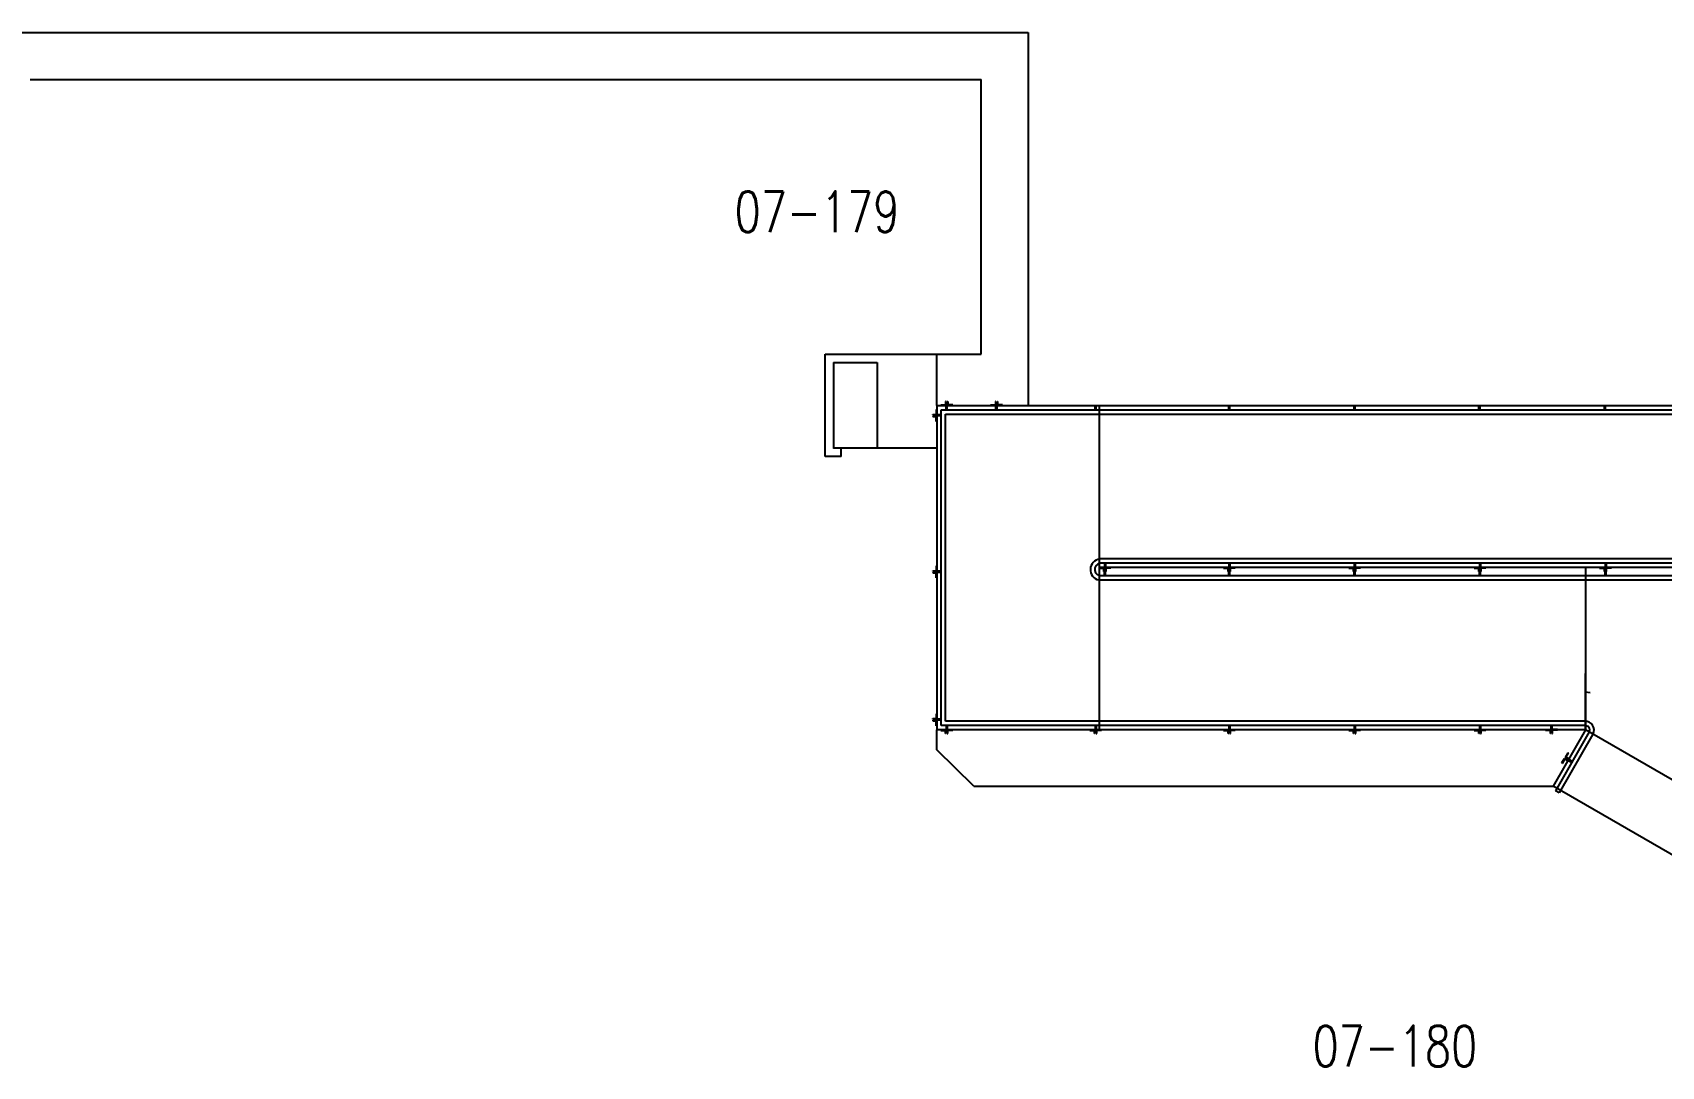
# Model space of a CAD drawing. Extents: x 11182 to 734459, y -1391328 to 152085.
# Drawn here: x 119016 to 134068, y -548568 to -539007 of the extents above; entities that cross this region are included whole.
import ezdxf

# ---------------------------------------------------------------- set-up
doc = ezdxf.new("R2010")
doc.units = 0
doc.header["$LTSCALE"] = 500
doc.header["$MEASUREMENT"] = 0
doc.layers.add('1_Wall_Exist', color=251, linetype='CONTINUOUS')
doc.layers.add('3_Text', color=7, linetype='CONTINUOUS')
doc.styles.add('1_200', font='simplex.shx', dxfattribs={"width": 0.75, "height": 460})

msp = doc.modelspace()

# ---------------------------------------------------------------- linework, layer by layer
at = {"layer": '1_Wall_Exist'}
for p, q in [((110600, -539007), (128216, -539007)), ((128216, -539007), (128216, -542455)), ((118993, -539441), (127783, -539441)), ((127783, -541982), (127783, -539441)), ((126342, -542927), (126342, -541982)), ((126342, -541982), (127783, -541982)), ((127371, -542455), (127371, -541982)), ((126417, -542057), (126417, -542854)), ((126417, -542057), (126822, -542057)), ((126822, -542057), (126822, -542852)), ((127371, -542455), (127371, -545455)), ((127371, -542455), (127979, -542455)), ((127409, -542450), (127454, -542450)), ((127409, -542455), (127409, -542450)), ((127454, -542420), (127454, -542450)), ((127459, -542420), (127454, -542420)), ((127459, -542420), (127459, -542455)), ((127459, -542495), (127459, -542455)), ((127469, -542420), (127469, -542455)), ((127469, -542420), (127474, -542420)), ((127469, -542495), (127469, -542455)), ((127474, -542420), (127474, -542450)), ((127519, -542450), (127474, -542450)), ((127519, -542455), (127519, -542450)), ((127869, -542450), (127914, -542450)), ((127869, -542455), (127869, -542450)), ((127914, -542420), (127914, -542450)), ((127919, -542420), (127914, -542420)), ((127919, -542420), (127919, -542455)), ((127919, -542495), (127919, -542455)), ((127929, -542420), (127929, -542455)), ((127929, -542420), (127934, -542420)), ((127929, -542495), (127929, -542455)), ((127934, -542420), (127934, -542450)), ((127979, -542450), (127934, -542450)), ((127979, -542455), (127979, -542450)), ((127979, -542455), (136252, -542455)), ((128815, -542455), (128865, -542455)), ((128815, -542460), (128815, -542455)), ((128865, -542460), (128815, -542460)), ((128835, -542495), (128835, -542460)), ((128845, -542495), (128845, -542460)), ((128865, -542460), (128865, -542455)), ((128871, -542455), (128871, -545455)), ((130050, -542460), (130050, -542455)), ((130050, -542455), (130100, -542455)), ((130100, -542460), (130050, -542460)), ((130070, -542495), (130070, -542460)), ((130080, -542495), (130080, -542460)), ((130100, -542460), (130100, -542455)), ((131209, -542455), (131259, -542455)), ((131209, -542460), (131209, -542455)), ((131259, -542460), (131209, -542460)), ((131229, -542495), (131229, -542460)), ((131239, -542495), (131239, -542460)), ((131259, -542460), (131259, -542455)), ((132362, -542455), (132412, -542455)), ((132362, -542460), (132362, -542455)), ((132412, -542460), (132362, -542460)), ((132382, -542495), (132382, -542460)), ((132392, -542495), (132392, -542460)), ((132412, -542460), (132412, -542455)), ((133522, -542455), (133572, -542455)), ((133522, -542460), (133522, -542455)), ((133572, -542460), (133522, -542460)), ((133542, -542495), (133542, -542460)), ((133552, -542495), (133552, -542460)), ((133572, -542460), (133572, -542455)), ((127336, -542538), (127366, -542538)), ((127336, -542543), (127336, -542538)), ((127336, -542543), (127371, -542543)), ((127336, -542553), (127371, -542553)), ((127336, -542553), (127336, -542558)), ((127336, -542558), (127366, -542558)), ((127366, -542493), (127366, -542538)), ((127371, -542493), (127366, -542493)), ((127366, -542603), (127366, -542558)), ((127371, -542603), (127366, -542603)), ((127411, -542543), (127371, -542543)), ((127411, -542553), (127371, -542553)), ((127411, -545415), (127411, -542495)), ((127411, -542495), (134904, -542495)), ((127451, -545375), (127451, -542535)), ((127451, -542535), (134904, -542535)), ((126488, -542927), (126342, -542927)), ((127371, -542852), (126417, -542852)), ((127371, -542852), (126417, -542852)), ((126488, -542927), (126488, -542849)), ((127336, -543984), (127366, -543984)), ((127336, -543989), (127336, -543984)), ((127336, -543989), (127371, -543989)), ((127366, -543939), (127366, -543984)), ((127371, -543939), (127366, -543939)), ((127411, -543989), (127371, -543989)), ((128871, -543955), (128871, -543960)), ((134824, -543955), (128871, -543955)), ((128871, -543960), (128916, -543960)), ((134871, -543875), (128876, -543875)), ((134848, -543915), (128902, -543915)), ((128916, -543990), (128916, -543960)), ((128921, -543915), (128921, -543955)), ((128921, -543990), (128921, -543955)), ((128931, -543915), (128931, -543955)), ((128931, -543990), (128931, -543955)), ((128936, -543990), (128936, -543960)), ((128981, -543960), (128936, -543960)), ((128981, -543955), (128981, -543960)), ((130020, -543955), (130020, -543960)), ((130020, -543960), (130065, -543960)), ((130065, -543990), (130065, -543960)), ((130070, -543915), (130070, -543955)), ((130070, -543990), (130070, -543955)), ((130080, -543915), (130080, -543955)), ((130080, -543990), (130080, -543955)), ((130085, -543990), (130085, -543960)), ((130130, -543960), (130085, -543960)), ((130130, -543955), (130130, -543960)), ((131179, -543955), (131179, -543960)), ((131179, -543960), (131224, -543960)), ((131224, -543990), (131224, -543960)), ((131229, -543915), (131229, -543955)), ((131229, -543990), (131229, -543955)), ((131239, -543915), (131239, -543955)), ((131239, -543990), (131239, -543955)), ((131244, -543990), (131244, -543960)), ((131289, -543960), (131244, -543960)), ((131289, -543955), (131289, -543960)), ((132337, -543955), (132337, -543960)), ((132337, -543960), (132382, -543960)), ((132382, -543990), (132382, -543960)), ((132387, -543915), (132387, -543955)), ((132387, -543990), (132387, -543955)), ((132397, -543915), (132397, -543955)), ((132397, -543990), (132397, -543955)), ((132402, -543990), (132402, -543960)), ((132447, -543960), (132402, -543960)), ((132447, -543955), (132447, -543960)), ((133367, -543955), (133367, -545455)), ((133497, -543955), (133497, -543960)), ((133497, -543960), (133542, -543960)), ((133542, -543990), (133542, -543960)), ((133547, -543915), (133547, -543955)), ((133547, -543990), (133547, -543955)), ((133557, -543915), (133557, -543955)), ((133557, -543990), (133557, -543955)), ((133562, -543990), (133562, -543960)), ((133607, -543960), (133562, -543960)), ((133607, -543955), (133607, -543960)), ((127336, -543999), (127371, -543999)), ((127336, -543999), (127336, -544004)), ((127336, -544004), (127366, -544004)), ((127366, -544049), (127366, -544004)), ((127371, -544049), (127366, -544049)), ((127411, -543999), (127371, -543999)), ((134757, -544070), (128868, -544070)), ((134780, -544030), (128873, -544030)), ((128921, -543990), (128916, -543990)), ((128921, -544030), (128921, -543990)), ((128931, -543990), (128936, -543990)), ((128931, -544030), (128931, -543990)), ((130070, -543990), (130065, -543990)), ((130070, -544030), (130070, -543990)), ((130080, -543990), (130085, -543990)), ((130080, -544030), (130080, -543990)), ((131229, -543990), (131224, -543990)), ((131229, -544030), (131229, -543990)), ((131239, -543990), (131244, -543990)), ((131239, -544030), (131239, -543990)), ((132387, -543990), (132382, -543990)), ((132387, -544030), (132387, -543990)), ((132397, -543990), (132402, -543990)), ((132397, -544030), (132397, -543990)), ((133547, -543990), (133542, -543990)), ((133547, -544030), (133547, -543990)), ((133557, -543990), (133562, -543990)), ((133557, -544030), (133557, -543990)), ((133367, -545455), (133367, -544934)), ((133410, -545112), (133365, -545106)), ((127366, -545307), (127366, -545352)), ((127371, -545307), (127366, -545307)), ((127336, -545352), (127366, -545352)), ((127336, -545357), (127336, -545352)), ((127336, -545357), (127371, -545357)), ((127336, -545367), (127371, -545367)), ((127336, -545367), (127336, -545372)), ((127336, -545372), (127366, -545372)), ((127366, -545417), (127366, -545372)), ((127371, -545417), (127366, -545417)), ((127411, -545357), (127371, -545357)), ((127411, -545367), (127371, -545367)), ((127371, -545639), (127371, -545455)), ((133367, -545455), (127371, -545455)), ((127409, -545455), (127409, -545460)), ((127409, -545460), (127454, -545460)), ((133363, -545415), (127411, -545415)), ((133367, -545375), (127451, -545375)), ((127454, -545490), (127454, -545460)), ((127459, -545490), (127454, -545490)), ((127459, -545415), (127459, -545455)), ((127459, -545490), (127459, -545455)), ((127469, -545415), (127469, -545455)), ((127469, -545490), (127469, -545455)), ((127469, -545490), (127474, -545490)), ((127474, -545490), (127474, -545460)), ((127519, -545460), (127474, -545460)), ((127519, -545455), (127519, -545460)), ((128785, -545455), (128785, -545460)), ((128785, -545460), (128830, -545460)), ((128830, -545490), (128830, -545460)), ((128835, -545490), (128830, -545490)), ((128835, -545415), (128835, -545455)), ((128835, -545490), (128835, -545455)), ((128845, -545415), (128845, -545455)), ((128845, -545490), (128845, -545455)), ((128845, -545490), (128850, -545490)), ((128850, -545490), (128850, -545460)), ((128895, -545460), (128850, -545460)), ((128895, -545455), (128895, -545460)), ((130020, -545455), (130020, -545460)), ((130020, -545460), (130065, -545460)), ((130065, -545490), (130065, -545460)), ((130070, -545490), (130065, -545490)), ((130070, -545415), (130070, -545455)), ((130070, -545490), (130070, -545455)), ((130080, -545415), (130080, -545455)), ((130080, -545490), (130080, -545455)), ((130080, -545490), (130085, -545490)), ((130085, -545490), (130085, -545460)), ((130130, -545460), (130085, -545460)), ((130130, -545455), (130130, -545460)), ((131179, -545455), (131179, -545460)), ((131179, -545460), (131224, -545460)), ((131224, -545490), (131224, -545460)), ((131229, -545490), (131224, -545490)), ((131229, -545415), (131229, -545455)), ((131229, -545490), (131229, -545455)), ((131239, -545415), (131239, -545455)), ((131239, -545490), (131239, -545455)), ((131239, -545490), (131244, -545490)), ((131244, -545490), (131244, -545460)), ((131289, -545460), (131244, -545460)), ((131289, -545455), (131289, -545460)), ((132337, -545455), (132337, -545460)), ((132337, -545460), (132382, -545460)), ((132382, -545490), (132382, -545460)), ((132387, -545490), (132382, -545490)), ((132387, -545415), (132387, -545455)), ((132387, -545490), (132387, -545455)), ((132397, -545415), (132397, -545455)), ((132397, -545490), (132397, -545455)), ((132397, -545490), (132402, -545490)), ((132402, -545490), (132402, -545460)), ((132447, -545460), (132402, -545460)), ((132447, -545455), (132447, -545460)), ((132997, -545453), (133047, -545453)), ((132997, -545453), (132997, -545458)), ((132997, -545458), (133042, -545458)), ((133042, -545488), (133042, -545458)), ((133047, -545488), (133042, -545488)), ((133047, -545413), (133047, -545453)), ((133047, -545488), (133047, -545453)), ((133057, -545413), (133057, -545453)), ((133107, -545453), (133057, -545453)), ((133057, -545488), (133057, -545453)), ((133057, -545488), (133062, -545488)), ((133062, -545488), (133062, -545458)), ((133107, -545458), (133062, -545458)), ((133367, -545455), (133067, -545975)), ((133402, -545475), (133088, -546018)), ((133107, -545453), (133107, -545458)), ((134666, -546205), (133367, -545455)), ((133709, -545652), (133367, -545455)), ((127713, -545975), (127371, -545639)), ((133436, -545495), (133123, -546038)), ((133149, -545762), (133174, -545719)), ((133149, -545762), (133154, -545765)), ((133154, -545765), (133176, -545726)), ((133205, -545737), (133174, -545719)), ((133202, -545741), (133176, -545726)), ((133204, -545667), (133179, -545710)), ((133210, -545728), (133179, -545710)), ((133209, -545670), (133186, -545709)), ((133212, -545724), (133186, -545709)), ((133205, -545737), (133202, -545741)), ((133204, -545667), (133209, -545670)), ((133205, -545737), (133239, -545757)), ((133210, -545728), (133212, -545724)), ((133244, -545748), (133210, -545728)), ((127713, -545975), (133067, -545975)), ((134366, -546725), (133067, -545975)), ((133123, -546038), (133088, -546018))]:
    msp.add_line(p, q, dxfattribs=at)
for centre, radius, start, end in [((128891, -543973), 99.4, 98.5621, 256.6209), ((128891, -543973), 59.4, 78.936, 252.6632), ((133364, -545457), 81.8, 334.1871, 91.8928), ((133364, -545457), 41.8, 334.171, 91.9183)]:
    msp.add_arc(centre, radius, start, end, dxfattribs=at)

# ---------------------------------------------------------------- texts
at = {"layer": '3_Text', "style": '1_200', "width": 0.75}
for s, p in [('07-179', (125504, -540852)), ('07-180', (130844, -548568))]:
    msp.add_text(s, height=375.9, dxfattribs=at).set_placement(p)

doc.saveas('drawing.dxf')
